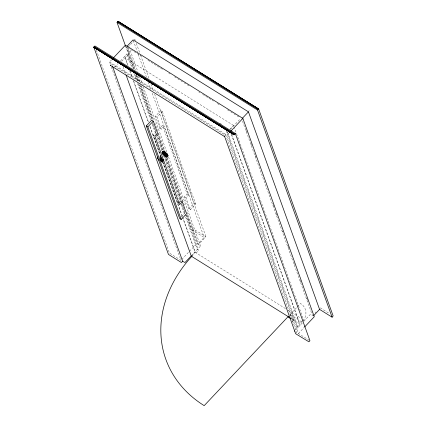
<?xml version="1.0" encoding="UTF-8"?>
<svg xmlns="http://www.w3.org/2000/svg" width="427" height="427" viewBox="0 0 427 427"><rect width="100%" height="100%" fill="white"/><g stroke="black" fill="none" stroke-linecap="round" stroke-linejoin="round"><path stroke-width="0.32" stroke-dasharray="2.13 1.6" d="M163.877 151.195C161.566 155.684 161.022 150.63 163.557 152.428C165.003 153.282 166.295 154.483 167.08 155.978C167.485 159.276 160.403 153.752 163.119 152.46C162.324 149.108 167.453 153.272 167.843 154.729C168.846 158.171 163.589 154.088 163.205 152.61M166.562 154.611L165.361 154.035L164.614 152.428L165.174 154.056L166.439 154.793L165.932 153.346L164.699 152.327L165.895 153.047L166.551 154.553L165.382 155.818M226.55 131.302L296.92 326.901L297.939 327.552L227.607 132.183L226.588 131.532M161.876 162.068C164.272 158.438 159.372 163.947 162.618 161.619C162.351 160.157 161.123 159.095 160.061 158.155L160.974 157.189L161.801 157.931L160.467 159.42M224.421 135.562L228.077 131.687M134.601 40.218L134.836 39.311M110.476 64.472L109.568 61.963L111.687 59.721M128.084 47.135L133.299 41.6M114.708 67.108L117.884 63.74M120.606 60.853L130.16 50.391A0.619 0.571 78.7 0 0 130.032 50.194M121.732 61.317L125.063 57.784L233.59 125.458L234.044 126.712M159.767 128.207L155.455 116.229L160.851 110.508L162.383 111.463L195.715 204.053L190.319 209.774L188.787 208.819L184.48 196.847L187.175 193.986L162.463 125.346L159.767 128.207L161.299 129.157L163.995 126.301L162.463 125.346M161.299 129.157L156.987 117.185L162.383 111.463M177.808 203.055L153.32 135.039L156.02 132.178L152.567 122.597M161.977 152.242L162.986 151.169M161.924 152.386L163.205 151.089M161.913 152.567L163.295 151.078M161.924 152.669L163.397 151.083M161.945 152.775L163.504 151.094M161.977 152.893L163.621 151.115M162.836 152.113L163.749 151.147M162.02 153.021L162.933 152.055M163.109 152.209L164.016 151.249M162.137 153.288L163.05 152.322M162.212 153.426L163.119 152.46M163.253 152.274L164.16 151.307M163.402 152.348L164.315 151.382M162.383 153.725L163.295 152.759M163.557 152.428L164.47 151.462M162.484 153.88L163.397 152.914M163.717 152.519L164.625 151.553M162.596 154.035L163.504 153.069M163.877 152.615L164.79 151.649M159.388 157.659L160.296 156.693L160.974 157.189M162.714 154.195L163.621 153.229M164.043 152.722L164.955 151.756M163.642 153.48L165.121 151.868M162.836 154.355L164.854 152.306M163.669 153.629L165.292 151.991M162.97 154.515L163.877 153.555M163.984 153.426L165.046 152.37M164.075 153.469L165.137 152.412M163.109 154.681L164.016 153.715M165.462 152.119L164.165 153.517L165.281 152.503M164.315 153.613L165.628 152.252M163.253 154.841L164.16 153.875M164.363 153.651L165.43 152.61M164.464 153.725L165.479 152.647M160.232 158.294L161.144 157.328M163.402 155.001L164.31 154.035M164.512 153.768L165.799 152.391M159.906 158.748L160.867 157.825M164.566 153.811L165.628 152.775M160.002 158.833L161.31 157.472M164.662 153.896L165.97 152.535M160.098 158.929L160.958 157.915M163.557 155.161L165.724 152.866M161.048 158.006L160.221 159.068M164.107 154.798L165.815 152.957M160.184 159.02L161.475 157.622M163.717 155.316L166.135 152.685M160.264 159.111L161.134 158.102M164.198 154.926L165.895 153.047M160.301 159.159L161.641 157.771M164.267 155.022L166.3 152.834M160.365 159.25L161.241 158.241M163.877 155.471L166.007 153.186M160.392 159.292L161.305 158.332M164.347 155.113L166.066 153.277M164.043 155.62L166.461 152.989M160.499 159.495L161.39 158.492M164.475 155.252L166.156 153.442M161.048 159.052L161.961 158.086M164.523 155.3L165.591 154.264M165.708 154.115L166.615 153.149M164.214 155.77L165.687 154.35L164.673 155.428M161.203 159.212L162.111 158.246M164.379 155.908L165.788 154.43M165.857 154.275L166.77 153.309M164.822 155.545L165.841 154.467M161.347 159.372L162.26 158.406M164.87 155.583L165.938 154.537M166.007 154.435L166.914 153.469M164.55 156.047L165.986 154.569M165.019 155.679L166.082 154.627M160.456 160.664L161.411 159.725M161.491 159.538L162.399 158.572M164.721 156.175L167.058 153.635M160.541 160.707L161.491 159.757M165.201 155.77L166.295 154.718M160.621 160.733L162.538 158.732M164.891 156.303L167.192 153.795M160.723 160.755L161.79 159.607M160.846 160.728L162.666 158.892M165.5 155.791L167.32 153.955M165.057 156.421L165.97 155.455M161.876 160.018L162.783 159.052M166.53 155.081L167.443 154.115M165.222 156.528L166.135 155.567M161.988 160.178L162.9 159.212M165.388 156.629L166.3 155.668M166.647 155.241L167.555 154.275M165.548 156.725L166.461 155.759M166.749 155.396L167.662 154.43M161.048 161.748L162.111 160.862M165.708 156.81L166.615 155.844M166.845 155.545L167.758 154.585M166.936 155.695L167.843 154.729M165.857 156.885L166.77 155.924M167.01 155.839L167.923 154.873M161.347 161.892L162.26 160.926M166.007 156.955L166.914 155.988M161.491 161.95L163.333 159.954M166.146 157.013L167.992 155.012M162.479 161.048L163.392 160.088M167.138 156.111L168.051 155.145M161.625 161.998L162.538 161.032M166.284 157.061L167.192 156.095M161.753 162.036L163.44 160.216M166.413 157.099L168.094 155.273M166.53 157.125L168.131 155.396M161.988 162.084L162.9 161.118M166.647 157.147L168.163 155.508M162.095 162.089L163.002 161.128M166.749 157.152L168.179 155.615M162.191 162.089L163.098 161.123M166.845 157.152L168.185 155.716M162.276 162.073L163.333 161.054M166.936 157.136L168.163 155.887M162.479 161.977L163.44 160.958M167.138 157.04L168.094 156.02M229.843 129.429L233.59 125.458M230.34 129.28L240.252 118.925M309.394 340.372L298.43 333.53L227.025 135.204L229.139 132.957M190.319 209.774L186.012 197.802L188.707 194.942L163.995 126.301M180.995 217.081L185.04 212.795L181.811 203.812M188.787 208.819L194.184 203.097L160.851 110.508M186.652 215.251L196.82 243.491L197.845 244.132L204.17 237.423L191.627 229.603L192.646 228.536L205.926 236.659L198.566 244.58L200.487 246.096L191.846 255.261M181.822 259.397L196.82 243.491M191.317 256.2L195.064 252.224L182.644 217.727M289.832 314.832L296.968 307.264M297.411 306.789L300.533 303.48A16.466 13.205 -19.8 0 1 303.181 320.805M291.369 318.585L299.85 323.874L301.932 321.664M302.348 321.221L303.597 319.898L234.268 127.342M295.692 329.938L303.4 321.766M303.853 321.28L310.264 314.496L312.527 315.638L241.831 119.282M296.05 333.108L296.68 332.441L225.76 135.455L111.805 64.397L112.253 65.651M315.131 312.874L316.001 311.95M298.43 333.53L304.205 327.408M248.914 110.903L249.272 110.673M159.655 156.319L160.296 156.693M161.961 160.787L160.632 159.885M127.646 47.594L141.188 56.038M147.955 60.26L163.754 70.108M168.83 73.273L169.957 73.978M174.472 76.791L189.705 86.291M198.731 91.917L199.857 92.622M202.681 94.383L213.399 101.066M217.348 103.526L219.601 104.935M227.5 109.856L239.35 117.244M219.67 123.088L221.933 124.497M109.568 61.963L227.025 135.204M155.455 116.229L156.987 117.185M153.32 135.039L154.344 135.674M187.175 193.986L188.707 194.942M184.48 196.847L186.012 197.802M194.184 203.097L195.715 204.053M320.261 307.846L329.708 313.733M195.064 252.224L285.508 308.62M288.332 310.381L300.768 318.136M301.724 321.889L289.661 314.368L294.347 320.874L291.935 319.375L293.6 324.002M127.983 65.144L124.828 56.38C126.008 58.499 129.813 54.539 126.968 54.106L132.151 68.507M296.92 326.901L298.761 324.68L300.085 325.278L231.322 134.297M182.767 217.306L195.166 251.743C196.345 253.868 200.146 249.902 197.306 249.475L184.907 215.037M246.416 130.465L247.094 132.343M251.161 143.632L251.834 145.516M255.447 155.551L256.125 157.43M273.061 204.464L273.739 206.348M276.221 213.244L277.123 215.752M282.541 230.804L282.994 232.058M287.963 245.856L289.314 249.619M294.283 263.411L294.737 264.665M300.378 280.347L301.056 282.226M306.698 297.907L308.054 301.665M231.653 134.452L299.85 323.874M134.959 39.508L135.412 40.768M136.314 43.276L139.704 52.692M140.606 55.2L149.194 79.054M151.003 84.071L153.485 90.978M154.617 94.116L205.91 236.59M133.277 40.506L137.339 51.795M138.241 54.304L146.37 76.881M148.174 81.899L150.886 89.424M152.242 93.187L204.17 237.423M130.16 50.391L137.825 71.693M139.629 76.705L142.335 84.226M143.237 86.729L200.53 245.856M127.87 48.224L135.775 70.177M137.809 75.825L140.52 83.356M141.422 85.864L153.848 120.366M154.75 122.875L155.652 125.389M155.882 126.013L184.336 205.061M186.823 211.963L198.566 244.58M126.723 46.586L134.852 69.163M137.334 76.065L139.592 82.336M140.723 85.469L153.138 119.96M157.883 133.133L182.265 200.861M187.234 214.658L197.845 244.132M125.639 45.79L134.227 69.638M136.261 75.285L138.519 81.562M139.65 84.701L152.306 119.848M157.499 134.286L181.229 200.188M125.602 46.212L133.715 68.747M135.967 75.008L138.449 81.893M139.576 85.021L151.969 119.443M157.376 134.468L181.037 200.188M186.444 215.208L191.627 229.603M127.988 54.757L132.984 68.592M135.204 74.794L137.494 81.114M138.359 83.559L151.243 119.309M152.562 123.008L156.202 133.085M156.394 133.651L180.327 200.087M181.64 203.786L185.286 213.863M185.473 214.429L198.363 250.179M133.955 73.519L136.213 79.78M137.563 83.537L150.64 119.854M152.215 124.241L155.823 134.259M156.047 134.884L179.719 200.631M181.075 204.389L184.683 214.407M130.011 70.781L132.493 77.666M133.843 81.424L148.5 122.127M150.074 126.509L182.537 216.681M125.063 57.784L127.769 65.31M129.578 70.327L132.29 77.858M133.192 80.367L148.318 122.389M149.904 126.782L182.42 217.103M123.12 66.777L125.832 74.303M111.378 66.986L180.973 260.294L169.455 253.115L96.449 50.322M192.46 255.64A131.735 105.618 -19.8 0 1 193.356 254.673M166.066 153.592L166.05 153.555A0.849 0.272 43.3 0 0 165.281 152.551A0.849 0.272 43.3 0 0 164.955 152.887A0.849 0.272 43.3 0 0 165.991 153.656A0.849 0.272 43.3 0 0 165.228 152.61A0.849 0.272 43.3 0 0 164.902 152.946A0.849 0.272 43.3 0 0 166.044 153.597"/><path stroke-width="0.64" d="M224.575 136.336L295.66 333.727L308.892 341.797L309.943 340.714L235.357 133.539L94.869 45.94L93.887 47.317L168.457 254.428L181.315 262.472L182.724 261.383L112.477 66.281M163.52 160.744L162.9 159.212M258.581 108.842L333.135 315.921L332.115 317.202L257.529 110.033L258.559 108.826M294.785 330.898L294.811 331.277M258.532 108.96L118.06 21.371L117.041 22.428L125.378 45.588M113.518 57.778L125.415 45.161L242.872 118.402L314.272 316.733L304.664 326.922M127.177 46.111L133.048 39.882L248.455 111.842L319.572 309.383L332.115 317.202M182.265 201.774L186.572 213.746L181.181 219.467L179.65 218.512L146.312 125.922L151.708 120.2L153.24 121.156L157.552 133.133L154.852 135.994L179.564 204.634L182.265 201.774L180.733 200.818L178.486 203.204M181.181 219.467L147.843 126.878L153.24 121.156M242.13 118.546L248.455 111.842M230.97 131.02L242.872 118.402M93.887 47.317L234.017 134.815L235.357 133.539M191.392 255.741L184.982 262.525L182.724 261.383M288.465 316.279L204.181 405.65A131.735 105.618 -19.8 0 1 192.011 256.125M313.701 315.612L319.572 309.383M234.311 134.644L93.871 47.023M234.097 134.783L93.908 47.37M118.06 21.371L118.519 21.526M157.728 156.981C156.495 157.499 158.107 159.159 158.593 159.778M110.609 65.47L110.326 65.299M118.146 21.35L258.565 108.912M118.028 21.393L258.511 108.992M117.628 21.809L258.111 109.413M117.041 22.428L257.529 110.033M94.287 46.559L234.775 134.158M93.892 46.986L234.375 134.58M93.849 47.109L234.274 134.67M93.855 47.21L234.199 134.724M110.46 65.411L224.714 136.656M146.312 125.922L147.843 126.878M290.237 317.88L191.317 256.2L126.056 74.928M288.316 317.117L290.728 318.622M159.057 160.258L158.743 159.938"/></g></svg>
